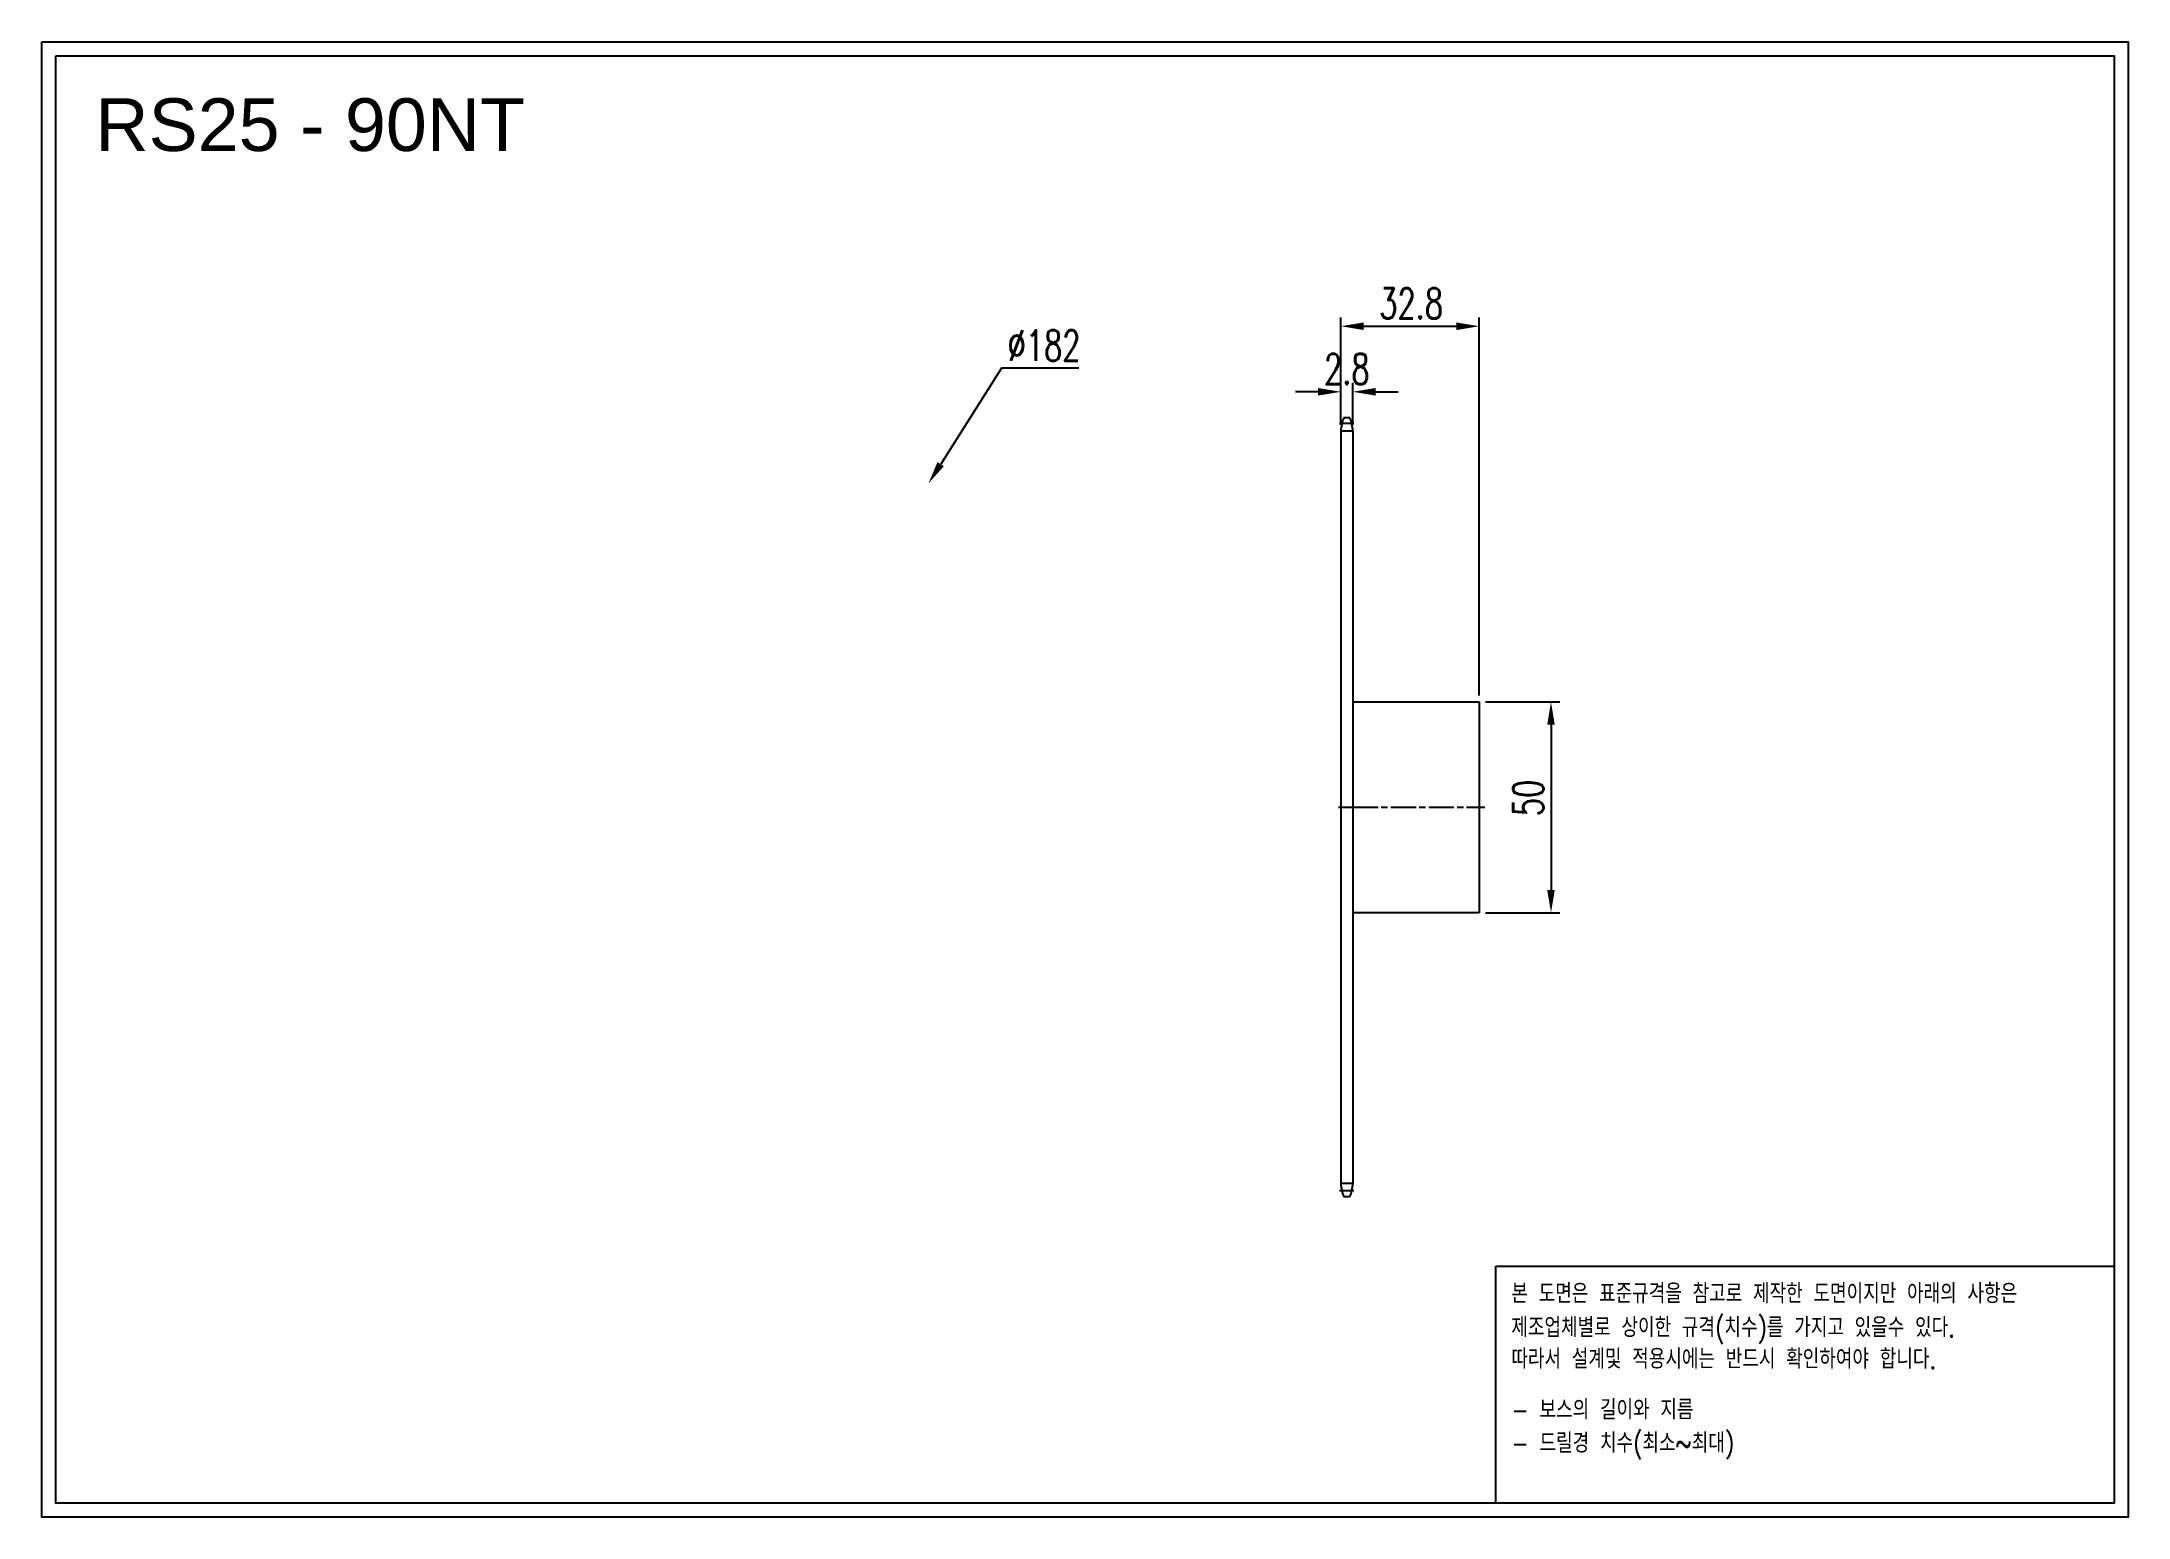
# Model space of a CAD drawing. Header units: millimetres. Extents: x -61647 to -61152, y 3259 to 3609.
import ezdxf

# ---------------------------------------------------------------- set-up
doc = ezdxf.new("R2010")
doc.units = ezdxf.units.MM
for name, pattern in [('AM_ISO02W050', [7.5, 6, -1.5]), ('AM_ISO02W050x2', [3.75, 3, -0.75]), ('AM_ISO08W050', [18, 12, -1.5, 3, -1.5]), ('AM_ISO08W050x2', [9, 6, -0.75, 1.5, -0.75])]:
    doc.linetypes.add(name, pattern=pattern)
for name, color, linetype, lineweight in [('AM_3N', 6, 'AM_ISO02W050', 25), ('AM_7', 4, 'AM_ISO08W050', 25), ('AM_7N', 4, 'AM_ISO08W050', 25)]:
    doc.layers.add(name, color=color, linetype=linetype, lineweight=lineweight)
doc.layers.add('S-DIM', color=7, linetype='Continuous')
doc.styles.add('HAN', font='ROMANS.shx', dxfattribs={"width": 0.7, "bigfont": 'whgtxt.shx'})
doc.styles.add('HSG', font='SIMPLEX.shx', dxfattribs={"width": 0.7, "bigfont": 'HSG.shx'})
doc.styles.get("Standard").update_dxf_attribs({"font": 'arial.ttf'})
doc.dimstyles.new('APP16', dxfattribs={"dimscale": 3, "dimtxt": 2.4, "dimasz": 1.8, "dimexe": 0.7, "dimexo": 0.5, "dimgap": 0.6, "dimtad": 1, "dimtoh": 1, "dimdec": 1, "dimrnd": 0.01, "dimzin": 9, "dimdsep": 46, "dimtxsty": 'HSG', "dimcen": 0, "dimclrd": 1, "dimclre": 1, "dimclrt": 256, "dimazin": 2, "dimtp": 1, "dimtm": 1, "dimtfac": 0.5, "dimtdec": 1, "dimtofl": 0, "dimtmove": 0, "dimatfit": 3, "dimfxl": 0, "dimtvp": 1, "dimtolj": 2, "dimlwd": -1, "dimlwe": -1, "dimarcsym": 0})

# ---------------------------------------------------------------- blocks, each defined once
blk = doc.blocks.new('*D2')
at = {"layer": 'Defpoints', "color": 0, "transparency": 16777216}
for p in [(-61305.91, 3452.84), (-61305.91, 3402.84), (-61288.89, 3402.84)]:
    blk.add_point(p, dxfattribs=at)
at = {"layer": 'S-DIM', "color": 1, "transparency": 16777216}
for p, q in [((-61304.41, 3452.84), (-61286.79, 3452.84)), ((-61288.89, 3447.44), (-61288.89, 3408.24)), ((-61304.41, 3402.84), (-61286.79, 3402.84))]:
    blk.add_line(p, q, dxfattribs=at)
for points in [[(-61289.79, 3447.44), (-61287.99, 3447.44), (-61288.89, 3452.84)], [(-61289.79, 3408.24), (-61287.99, 3408.24), (-61288.89, 3402.84)]]:
    blk.add_solid(points, dxfattribs=at)
at = {"layer": 'S-DIM', "transparency": 16777216, "insert": (-61294.29, 3430.06), "char_height": 7.2, "attachment_point": 5, "rotation": 90, "style": 'HSG'}
blk.add_mtext('\\A2;50', dxfattribs=at)
blk = doc.blocks.new('fuyjgdhj')
for p, q in [((-66198.52, 424.71), (-66168.52, 424.71)), ((-66168.52, 424.71), (-66168.52, 374.71)), ((-66168.52, 374.71), (-66198.52, 374.71))]:
    blk.add_line(p, q)
at = {"layer": 'AM_7N', "linetype": 'AM_ISO08W050x2'}
blk.add_line((-66198.52, 399.71), (-66167.17, 399.71), dxfattribs=at)
blk = doc.blocks.new('*D3')
at = {"layer": 'Defpoints', "color": 0, "transparency": 16777216}
for p in [(-61436.52, 3504.66), (-61534.02, 3351.03)]:
    blk.add_point(p, dxfattribs=at)
at = {"layer": 'S-DIM', "color": 1, "transparency": 16777216}
for p, q in [((-61419.2, 3531.95), (-61433.63, 3509.22)), ((-61400.84, 3531.95), (-61419.2, 3531.95))]:
    blk.add_line(p, q, dxfattribs=at)
blk.add_solid([(-61434.39, 3509.7), (-61432.87, 3508.73), (-61436.52, 3504.66)], dxfattribs=at)
at = {"layer": 'S-DIM', "transparency": 16777216, "insert": (-61409.12, 3537.35), "char_height": 7.2, "attachment_point": 5, "style": 'HSG'}
blk.add_mtext('\\A2;∅182', dxfattribs=at)
blk = doc.blocks.new('*D4')
at = {"layer": 'Defpoints', "color": 0, "transparency": 16777216}
for p in [(-61335.91, 3526.37), (-61338.71, 3517.02), (-61335.91, 3517.02)]:
    blk.add_point(p, dxfattribs=at)
at = {"layer": 'S-DIM', "color": 1, "transparency": 16777216}
for p, q in [((-61338.71, 3518.52), (-61338.71, 3528.47)), ((-61335.91, 3518.52), (-61335.91, 3528.47)), ((-61344.11, 3526.37), (-61349.51, 3526.37)), ((-61330.51, 3526.37), (-61325.11, 3526.37))]:
    blk.add_line(p, q, dxfattribs=at)
for points in [[(-61344.11, 3527.27), (-61344.11, 3525.47), (-61338.71, 3526.37)], [(-61330.51, 3527.27), (-61330.51, 3525.47), (-61335.91, 3526.37)]]:
    blk.add_solid(points, dxfattribs=at)
at = {"layer": 'S-DIM', "transparency": 16777216, "insert": (-61337.31, 3531.77), "char_height": 7.2, "attachment_point": 5, "style": 'HSG'}
blk.add_mtext('\\A2;2.8', dxfattribs=at)
blk = doc.blocks.new('*D5')
at = {"layer": 'Defpoints', "color": 0, "transparency": 16777216}
for p in [(-61305.91, 3541.92), (-61338.71, 3517.02), (-61305.91, 3452.84)]:
    blk.add_point(p, dxfattribs=at)
at = {"layer": 'S-DIM', "color": 1, "transparency": 16777216}
for p, q in [((-61338.71, 3518.52), (-61338.71, 3544.02)), ((-61305.91, 3454.34), (-61305.91, 3544.02)), ((-61333.31, 3541.92), (-61311.31, 3541.92))]:
    blk.add_line(p, q, dxfattribs=at)
for points in [[(-61333.31, 3542.82), (-61333.31, 3541.02), (-61338.71, 3541.92)], [(-61311.31, 3542.82), (-61311.31, 3541.02), (-61305.91, 3541.92)]]:
    blk.add_solid(points, dxfattribs=at)
at = {"layer": 'S-DIM', "transparency": 16777216, "insert": (-61322.06, 3547.32), "char_height": 7.2, "attachment_point": 5, "style": 'HSG'}
blk.add_mtext('\\A2;32.8', dxfattribs=at)
blk = doc.blocks.new('notice1')
at = {"color": 4}
blk.add_lwpolyline([(-22142.12, 1735.9), (-22053.8, 1735.9), (-22053.8, 1702.07), (-22142.12, 1702.07)], close=True, dxfattribs=at)
at = {"color": 4, "style": 'HAN', "width": 0.8}
for s, p in [('본 도면은 표준규격을 참고로 제작한 도면이지만 아래의 사항은', (-22139.9, 1730.62)), ('제조업체별로 상이한 규격(치수)를 가지고 있을수 있다.', (-22139.9, 1725.78)), ('따라서 설계및 적용시에는 반드시 확인하여야 합니다.', (-22139.9, 1721.28)), ('- 보스의 길이와 지름', (-22139.9, 1714.03)), ('- 드릴경 치수(최소~최대)', (-22139.9, 1709.27))]:
    blk.add_text(s, height=2.7949, dxfattribs=at).set_placement(p)

msp = doc.modelspace()

# ---------------------------------------------------------------- linework, layer by layer
for p, q in [((-61336.62, 3520.22), (-61338, 3520.22)), ((-61338.71, 3517.02), (-61338.71, 3338.67)), ((-61335.91, 3517.02), (-61335.91, 3338.67)), ((-61336.62, 3335.47), (-61338, 3335.47))]:
    msp.add_line(p, q)
for points in [[(-61646.82, 3609.38), (-61151.99, 3609.38), (-61151.99, 3259.5), (-61646.82, 3259.5)], [(-61643.49, 3606.05), (-61155.32, 3606.05), (-61155.32, 3262.83), (-61643.49, 3262.83)]]:
    msp.add_lwpolyline(points, close=True)
for centre, start, end in [((-61331.11, 3517.02), 155.0989, 180), ((-61343.51, 3517.02), 0, 24.9011), ((-61331.11, 3338.67), 180, 204.9011), ((-61343.51, 3338.67), 335.0989, 0)]:
    msp.add_arc(centre, 7.6, start, end)
at = {"layer": 'AM_3N', "linetype": 'AM_ISO02W050x2'}
for p, q in [((-61335.91, 3517.02), (-61338.71, 3517.02)), ((-61335.91, 3338.67), (-61338.71, 3338.67))]:
    msp.add_line(p, q, dxfattribs=at)
at = {"layer": 'AM_7', "linetype": 'AM_ISO08W050x2'}
for p, q in [((-61335.64, 3518.82), (-61339.02, 3518.82)), ((-61335.33, 3427.84), (-61339.29, 3427.84)), ((-61335.64, 3336.87), (-61339.02, 3336.87))]:
    msp.add_line(p, q, dxfattribs=at)

# ---------------------------------------------------------------- block references
msp.add_blockref('fuyjgdhj', (4862.62, 3028.14))
at = {"xscale": 1.66053888, "yscale": 1.66053888, "zscale": 1.66053888}
msp.add_blockref('notice1', (-24534.13, 436.48), dxfattribs=at)

# ---------------------------------------------------------------- texts
msp.add_text('RS25 - 90NT', height=12.4958).set_placement((-61634.08, 3583.47))

# ---------------------------------------------------------------- dimensions: what is measured, and where the dimension line sits
at = {"layer": 'S-DIM'}
for base, p2, picture, middle in [((-61305.91, 3541.92), (-61305.91, 3452.84), '*D5', (-61322.06, 3541.92)), ((-61335.91, 3526.37), (-61335.91, 3517.02), '*D4', (-61337.31, 3526.37))]:
    dim = msp.add_linear_dim(base=base, p1=(-61338.71, 3517.02), p2=p2, dimstyle='APP16', dxfattribs=at)
    dim.commit()
    dim.dimension.update_dxf_attribs({"geometry": picture, "text_midpoint": middle, "dimtype": 128})
dim = msp.add_diameter_dim_2p(p1=(-61534.02, 3351.03), p2=(-61436.52, 3504.66), dimstyle='APP16', dxfattribs=at)
dim.commit()
dim.dimension.update_dxf_attribs({"geometry": '*D3', "text_midpoint": (-61409.12, 3531.95), "dimtype": 131})
dim = msp.add_linear_dim(base=(-61288.89, 3402.84), p1=(-61305.91, 3452.84), p2=(-61305.91, 3402.84), angle=90, dimstyle='APP16', dxfattribs=at)
dim.commit()
dim.dimension.update_dxf_attribs({"geometry": '*D2', "text_midpoint": (-61288.89, 3430.06), "dimtype": 128})

doc.saveas('drawing.dxf')
